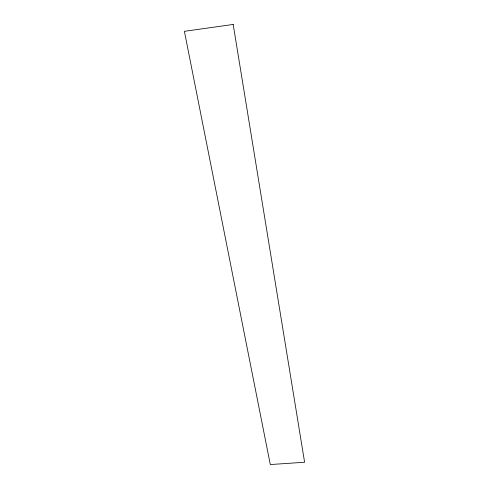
<?xml version="1.0" encoding="UTF-8"?>
<svg xmlns="http://www.w3.org/2000/svg" width="489" height="489" viewBox="0 0 489 489"><rect width="100%" height="100%" fill="white"/><g stroke="black" fill="none" stroke-linecap="round" stroke-linejoin="round"><path stroke-width="0.73" d="M233.186 24.45L184.396 31.32L270.295 464.55L304.604 462.246L233.186 24.45"/></g></svg>
